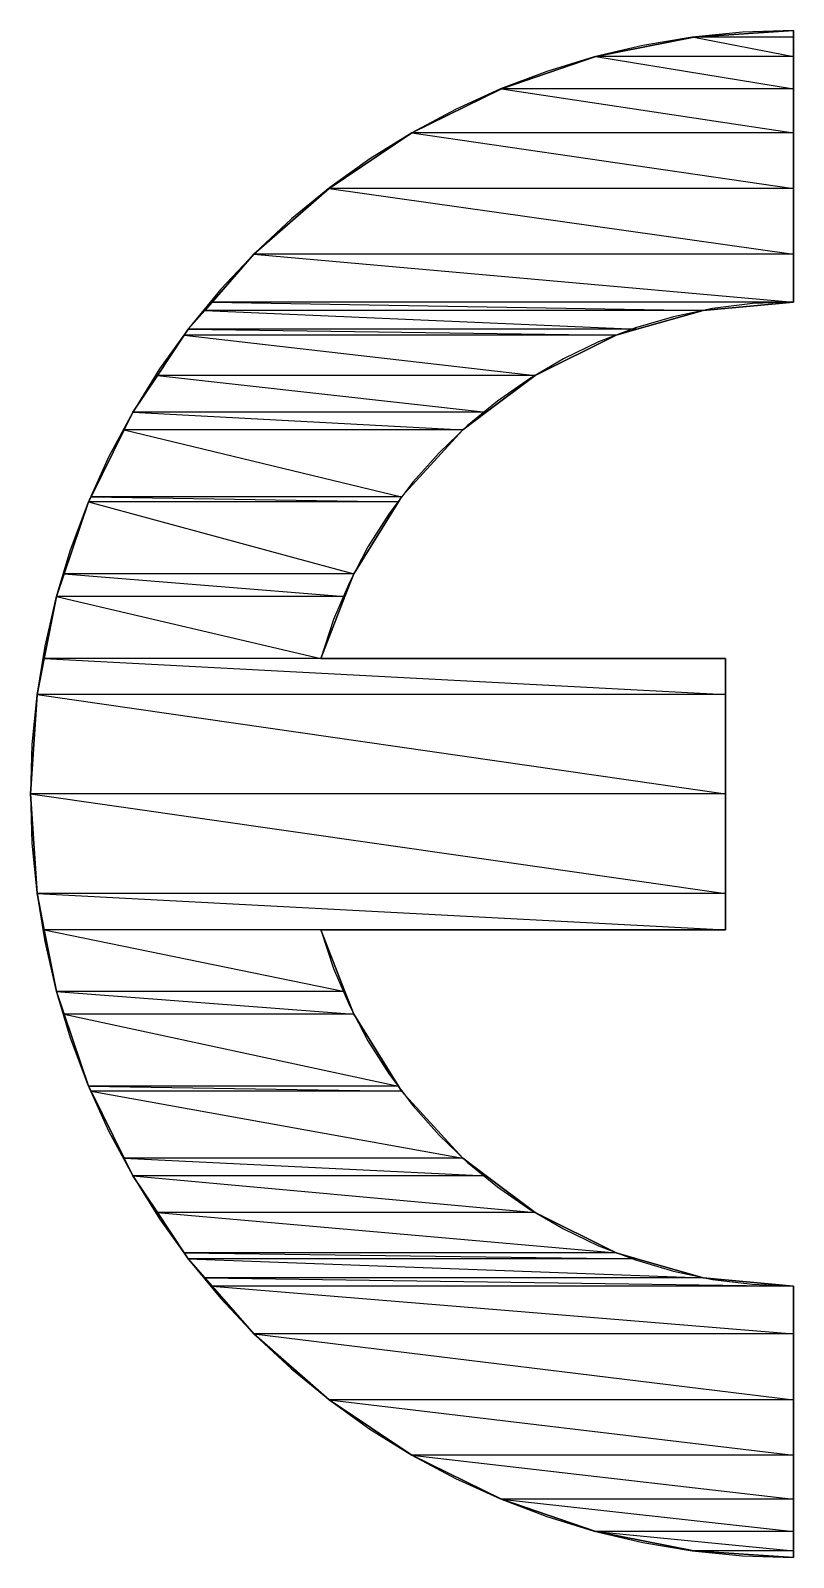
# Model space of a CAD drawing. Header units: millimetres. Extents: x -208796 to -83323, y 30910 to 103951.
# Drawn here: x -100247.192 to -100246.235, y 36521.367 to 36523.281 of the extents above; entities that cross this region are included whole.
import ezdxf

# ---------------------------------------------------------------- set-up
doc = ezdxf.new("R2010")
doc.units = ezdxf.units.MM
doc.header["$LTSCALE"] = 3

# ---------------------------------------------------------------- blocks, each defined once
blk = doc.blocks.new('*U99')
at = {"color": 251}
for p, q in [((4.6653, 25.1841), (4.7881, 25.2085)), ((4.7881, 25.2085), (4.6653, 25.1841)), ((4.7881, 25.2085), (4.913, 25.2167)), ((4.913, 25.2167), (4.7881, 25.2085)), ((4.913, 25.2085), (4.7881, 25.2085)), ((4.7881, 25.2085), (4.913, 25.1841)), ((4.7881, 25.2085), (4.913, 25.1841)), ((4.913, 25.2085), (4.7881, 25.2085)), ((4.913, 25.2167), (4.913, 25.2085)), ((4.913, 25.2085), (4.913, 25.2167)), ((4.913, 25.1841), (4.913, 25.2085)), ((4.913, 25.2085), (4.913, 25.1841)), ((22.6373, 25.1841), (22.7601, 25.2085)), ((22.7601, 25.2085), (22.6373, 25.1841)), ((22.7601, 25.2085), (22.885, 25.2167)), ((22.885, 25.2167), (22.7601, 25.2085)), ((22.885, 25.2085), (22.7601, 25.2085)), ((22.7601, 25.2085), (22.885, 25.1841)), ((22.7601, 25.2085), (22.885, 25.1841)), ((22.885, 25.2085), (22.7601, 25.2085)), ((22.885, 25.2167), (22.885, 25.2085)), ((22.885, 25.2085), (22.885, 25.2167)), ((22.885, 25.1841), (22.885, 25.2085)), ((22.885, 25.2085), (22.885, 25.1841)), ((4.5468, 25.1438), (4.6653, 25.1841)), ((4.6653, 25.1841), (4.5468, 25.1438)), ((4.913, 25.1841), (4.6653, 25.1841)), ((4.6653, 25.1841), (4.913, 25.1438)), ((4.6653, 25.1841), (4.913, 25.1438)), ((4.913, 25.1841), (4.6653, 25.1841)), ((4.913, 25.1438), (4.913, 25.1841)), ((4.913, 25.1841), (4.913, 25.1438)), ((22.5188, 25.1438), (22.6373, 25.1841)), ((22.6373, 25.1841), (22.5188, 25.1438)), ((22.885, 25.1841), (22.6373, 25.1841)), ((22.6373, 25.1841), (22.885, 25.1438)), ((22.6373, 25.1841), (22.885, 25.1438)), ((22.885, 25.1841), (22.6373, 25.1841)), ((22.885, 25.1438), (22.885, 25.1841)), ((22.885, 25.1841), (22.885, 25.1438)), ((4.4345, 25.0885), (4.5468, 25.1438)), ((4.5468, 25.1438), (4.4345, 25.0885)), ((4.913, 25.1438), (4.5468, 25.1438)), ((4.5468, 25.1438), (4.913, 25.0885)), ((4.5468, 25.1438), (4.913, 25.0885)), ((4.913, 25.1438), (4.5468, 25.1438)), ((4.913, 25.0885), (4.913, 25.1438)), ((4.913, 25.1438), (4.913, 25.0885)), ((22.4065, 25.0885), (22.5188, 25.1438)), ((22.5188, 25.1438), (22.4065, 25.0885)), ((22.885, 25.1438), (22.5188, 25.1438)), ((22.5188, 25.1438), (22.885, 25.0885)), ((22.5188, 25.1438), (22.885, 25.0885)), ((22.885, 25.1438), (22.5188, 25.1438)), ((22.885, 25.0885), (22.885, 25.1438)), ((22.885, 25.1438), (22.885, 25.0885)), ((4.3305, 25.0189), (4.4345, 25.0885)), ((4.4345, 25.0885), (4.3305, 25.0189)), ((4.913, 25.0885), (4.4345, 25.0885)), ((4.4345, 25.0885), (4.913, 25.0189)), ((4.4345, 25.0885), (4.913, 25.0189)), ((4.913, 25.0885), (4.4345, 25.0885)), ((4.913, 25.0189), (4.913, 25.0885)), ((4.913, 25.0885), (4.913, 25.0189)), ((22.3025, 25.0189), (22.4065, 25.0885)), ((22.4065, 25.0885), (22.3025, 25.0189)), ((22.885, 25.0885), (22.4065, 25.0885)), ((22.4065, 25.0885), (22.885, 25.0189)), ((22.4065, 25.0885), (22.885, 25.0189)), ((22.885, 25.0885), (22.4065, 25.0885)), ((22.885, 25.0189), (22.885, 25.0885)), ((22.885, 25.0885), (22.885, 25.0189)), ((4.2364, 24.9364), (4.3305, 25.0189)), ((4.3305, 25.0189), (4.2364, 24.9364)), ((4.913, 25.0189), (4.3305, 25.0189)), ((4.3305, 25.0189), (4.913, 24.9364)), ((4.3305, 25.0189), (4.913, 24.9364)), ((4.913, 25.0189), (4.3305, 25.0189)), ((4.913, 24.9364), (4.913, 25.0189)), ((4.913, 25.0189), (4.913, 24.9364)), ((22.2084, 24.9364), (22.3025, 25.0189)), ((22.3025, 25.0189), (22.2084, 24.9364)), ((22.885, 25.0189), (22.3025, 25.0189)), ((22.3025, 25.0189), (22.885, 24.9364)), ((22.3025, 25.0189), (22.885, 24.9364)), ((22.885, 25.0189), (22.3025, 25.0189)), ((22.885, 24.9364), (22.885, 25.0189)), ((22.885, 25.0189), (22.885, 24.9364)), ((4.1838, 24.8765), (4.2364, 24.9364)), ((4.2364, 24.9364), (4.1838, 24.8765)), ((4.913, 24.9364), (4.2364, 24.9364)), ((4.2364, 24.9364), (4.913, 24.8765)), ((4.2364, 24.9364), (4.913, 24.8765)), ((4.913, 24.9364), (4.2364, 24.9364)), ((4.913, 24.8765), (4.913, 24.9364)), ((4.913, 24.9364), (4.913, 24.8765)), ((22.1558, 24.8765), (22.2084, 24.9364)), ((22.2084, 24.9364), (22.1558, 24.8765)), ((22.885, 24.9364), (22.2084, 24.9364)), ((22.2084, 24.9364), (22.885, 24.8765)), ((22.2084, 24.9364), (22.885, 24.8765)), ((22.885, 24.9364), (22.2084, 24.9364)), ((22.885, 24.8765), (22.885, 24.9364)), ((22.885, 24.9364), (22.885, 24.8765)), ((4.1539, 24.8423), (4.1746, 24.866)), ((4.1746, 24.866), (4.1539, 24.8423)), ((4.1746, 24.866), (4.1838, 24.8765)), ((4.1838, 24.8765), (4.1746, 24.866)), ((4.7999, 24.866), (4.1746, 24.866)), ((4.1746, 24.866), (4.7165, 24.8423)), ((4.1746, 24.866), (4.7165, 24.8423)), ((4.7999, 24.866), (4.1746, 24.866)), ((4.913, 24.8765), (4.1838, 24.8765)), ((4.1838, 24.8765), (4.7999, 24.866)), ((4.1838, 24.8765), (4.7999, 24.866)), ((4.913, 24.8765), (4.1838, 24.8765)), ((4.7165, 24.8423), (4.7999, 24.866)), ((4.7999, 24.866), (4.7165, 24.8423)), ((4.7999, 24.866), (4.913, 24.8765)), ((4.913, 24.8765), (4.7999, 24.866)), ((22.1259, 24.8423), (22.1466, 24.866)), ((22.1466, 24.866), (22.1259, 24.8423)), ((22.1466, 24.866), (22.1558, 24.8765)), ((22.1558, 24.8765), (22.1466, 24.866)), ((22.7719, 24.866), (22.1466, 24.866)), ((22.1466, 24.866), (22.6885, 24.8423)), ((22.1466, 24.866), (22.6885, 24.8423)), ((22.7719, 24.866), (22.1466, 24.866)), ((22.885, 24.8765), (22.1558, 24.8765)), ((22.1558, 24.8765), (22.7719, 24.866)), ((22.1558, 24.8765), (22.7719, 24.866)), ((22.885, 24.8765), (22.1558, 24.8765)), ((22.6885, 24.8423), (22.7719, 24.866)), ((22.7719, 24.866), (22.6885, 24.8423)), ((22.7719, 24.866), (22.885, 24.8765)), ((22.885, 24.8765), (22.7719, 24.866)), ((4.149, 24.835), (4.1539, 24.8423)), ((4.1539, 24.8423), (4.149, 24.835)), ((4.7165, 24.8423), (4.1539, 24.8423)), ((4.1539, 24.8423), (4.6906, 24.835)), ((4.1539, 24.8423), (4.6906, 24.835)), ((4.7165, 24.8423), (4.1539, 24.8423)), ((4.6906, 24.835), (4.7165, 24.8423)), ((4.7165, 24.8423), (4.6906, 24.835)), ((22.121, 24.835), (22.1259, 24.8423)), ((22.1259, 24.8423), (22.121, 24.835)), ((22.6885, 24.8423), (22.1259, 24.8423)), ((22.1259, 24.8423), (22.6626, 24.835)), ((22.1259, 24.8423), (22.6626, 24.835)), ((22.6885, 24.8423), (22.1259, 24.8423)), ((22.6626, 24.835), (22.6885, 24.8423)), ((22.6885, 24.8423), (22.6626, 24.835)), ((4.1152, 24.7844), (4.149, 24.835)), ((4.149, 24.835), (4.1152, 24.7844)), ((4.6906, 24.835), (4.149, 24.835)), ((4.149, 24.835), (4.5889, 24.7844)), ((4.149, 24.835), (4.5889, 24.7844)), ((4.6906, 24.835), (4.149, 24.835)), ((4.5889, 24.7844), (4.6906, 24.835)), ((4.6906, 24.835), (4.5889, 24.7844)), ((22.0872, 24.7844), (22.121, 24.835)), ((22.121, 24.835), (22.0872, 24.7844)), ((22.6626, 24.835), (22.121, 24.835)), ((22.121, 24.835), (22.5609, 24.7844)), ((22.121, 24.835), (22.5609, 24.7844)), ((22.6626, 24.835), (22.121, 24.835)), ((22.5609, 24.7844), (22.6626, 24.835)), ((22.6626, 24.835), (22.5609, 24.7844)), ((4.0843, 24.7383), (4.1152, 24.7844)), ((4.1152, 24.7844), (4.0843, 24.7383)), ((4.5889, 24.7844), (4.1152, 24.7844)), ((4.1152, 24.7844), (4.5276, 24.7383)), ((4.1152, 24.7844), (4.5276, 24.7383)), ((4.5889, 24.7844), (4.1152, 24.7844)), ((4.5276, 24.7383), (4.5889, 24.7844)), ((4.5889, 24.7844), (4.5276, 24.7383)), ((22.0563, 24.7383), (22.0872, 24.7844)), ((22.0872, 24.7844), (22.0563, 24.7383)), ((22.5609, 24.7844), (22.0872, 24.7844)), ((22.0872, 24.7844), (22.4996, 24.7383)), ((22.0872, 24.7844), (22.4996, 24.7383)), ((22.5609, 24.7844), (22.0872, 24.7844)), ((22.4996, 24.7383), (22.5609, 24.7844)), ((22.5609, 24.7844), (22.4996, 24.7383)), ((4.0734, 24.7161), (4.0843, 24.7383)), ((4.0843, 24.7383), (4.0734, 24.7161)), ((4.5276, 24.7383), (4.0843, 24.7383)), ((4.0843, 24.7383), (4.4982, 24.7161)), ((4.0843, 24.7383), (4.4982, 24.7161)), ((4.5276, 24.7383), (4.0843, 24.7383)), ((4.4982, 24.7161), (4.5276, 24.7383)), ((4.5276, 24.7383), (4.4982, 24.7161)), ((22.0454, 24.7161), (22.0563, 24.7383)), ((22.0563, 24.7383), (22.0454, 24.7161)), ((22.4996, 24.7383), (22.0563, 24.7383)), ((22.0563, 24.7383), (22.4702, 24.7161)), ((22.0563, 24.7383), (22.4702, 24.7161)), ((22.4996, 24.7383), (22.0563, 24.7383)), ((22.4702, 24.7161), (22.4996, 24.7383)), ((22.4996, 24.7383), (22.4702, 24.7161)), ((4.0321, 24.6323), (4.0734, 24.7161)), ((4.0734, 24.7161), (4.0321, 24.6323)), ((4.4982, 24.7161), (4.0734, 24.7161)), ((4.0734, 24.7161), (4.4215, 24.6323)), ((4.0734, 24.7161), (4.4215, 24.6323)), ((4.4982, 24.7161), (4.0734, 24.7161)), ((4.4215, 24.6323), (4.4982, 24.7161)), ((4.4982, 24.7161), (4.4215, 24.6323)), ((22.0041, 24.6323), (22.0454, 24.7161)), ((22.0454, 24.7161), (22.0041, 24.6323)), ((22.4702, 24.7161), (22.0454, 24.7161)), ((22.0454, 24.7161), (22.3935, 24.6323)), ((22.0454, 24.7161), (22.3935, 24.6323)), ((22.4702, 24.7161), (22.0454, 24.7161)), ((22.3935, 24.6323), (22.4702, 24.7161)), ((22.4702, 24.7161), (22.3935, 24.6323)), ((4.029, 24.626), (4.0321, 24.6323)), ((4.0321, 24.6323), (4.029, 24.626)), ((4.4215, 24.6323), (4.0321, 24.6323)), ((4.0321, 24.6323), (4.4176, 24.626)), ((4.0321, 24.6323), (4.4176, 24.626)), ((4.4215, 24.6323), (4.0321, 24.6323)), ((4.4176, 24.626), (4.4215, 24.6323)), ((4.4215, 24.6323), (4.4176, 24.626)), ((22.001, 24.626), (22.0041, 24.6323)), ((22.0041, 24.6323), (22.001, 24.626)), ((22.3935, 24.6323), (22.0041, 24.6323)), ((22.0041, 24.6323), (22.3896, 24.626)), ((22.0041, 24.6323), (22.3896, 24.626)), ((22.3935, 24.6323), (22.0041, 24.6323)), ((22.3896, 24.626), (22.3935, 24.6323)), ((22.3935, 24.6323), (22.3896, 24.626)), ((3.9984, 24.5358), (4.029, 24.626)), ((4.029, 24.626), (3.9984, 24.5358)), ((4.4176, 24.626), (4.029, 24.626)), ((4.029, 24.626), (4.3615, 24.5358)), ((4.029, 24.626), (4.3615, 24.5358)), ((4.4176, 24.626), (4.029, 24.626)), ((4.3615, 24.5358), (4.4176, 24.626)), ((4.4176, 24.626), (4.3615, 24.5358)), ((21.9704, 24.5358), (22.001, 24.626)), ((22.001, 24.626), (21.9704, 24.5358)), ((22.3896, 24.626), (22.001, 24.626)), ((22.001, 24.626), (22.3335, 24.5358)), ((22.001, 24.626), (22.3335, 24.5358)), ((22.3896, 24.626), (22.001, 24.626)), ((22.3335, 24.5358), (22.3896, 24.626)), ((22.3896, 24.626), (22.3335, 24.5358)), ((3.9888, 24.5075), (3.9984, 24.5358)), ((3.9984, 24.5358), (3.9888, 24.5075)), ((4.3615, 24.5358), (3.9984, 24.5358)), ((3.9984, 24.5358), (4.3505, 24.5075)), ((3.9984, 24.5358), (4.3505, 24.5075)), ((4.3615, 24.5358), (3.9984, 24.5358)), ((4.3505, 24.5075), (4.3615, 24.5358)), ((4.3615, 24.5358), (4.3505, 24.5075)), ((21.9608, 24.5075), (21.9704, 24.5358)), ((21.9704, 24.5358), (21.9608, 24.5075)), ((22.3335, 24.5358), (21.9704, 24.5358)), ((21.9704, 24.5358), (22.3225, 24.5075)), ((21.9704, 24.5358), (22.3225, 24.5075)), ((22.3335, 24.5358), (21.9704, 24.5358)), ((22.3225, 24.5075), (22.3335, 24.5358)), ((22.3335, 24.5358), (22.3225, 24.5075)), ((3.9733, 24.4299), (3.9888, 24.5075)), ((3.9888, 24.5075), (3.9733, 24.4299)), ((4.3505, 24.5075), (3.9888, 24.5075)), ((3.9888, 24.5075), (4.3203, 24.4299)), ((3.9888, 24.5075), (4.3203, 24.4299)), ((4.3505, 24.5075), (3.9888, 24.5075)), ((4.3203, 24.4299), (4.3505, 24.5075)), ((4.3505, 24.5075), (4.3203, 24.4299)), ((21.9453, 24.4299), (21.9608, 24.5075)), ((21.9608, 24.5075), (21.9453, 24.4299)), ((22.3225, 24.5075), (21.9608, 24.5075)), ((21.9608, 24.5075), (22.2923, 24.4299)), ((21.9608, 24.5075), (22.2923, 24.4299)), ((22.3225, 24.5075), (21.9608, 24.5075)), ((22.2923, 24.4299), (22.3225, 24.5075)), ((22.3225, 24.5075), (22.2923, 24.4299)), ((3.9643, 24.3847), (3.9733, 24.4299)), ((3.9733, 24.4299), (3.9643, 24.3847)), ((4.3203, 24.4299), (3.9733, 24.4299)), ((3.9733, 24.4299), (4.8279, 24.3847)), ((3.9733, 24.4299), (4.8279, 24.3847)), ((4.8279, 24.4299), (3.9733, 24.4299)), ((4.3203, 24.4299), (4.8279, 24.4299)), ((4.3203, 24.4299), (4.3203, 24.4299)), ((4.3203, 24.4299), (4.8279, 24.4299)), ((4.8279, 24.3847), (4.8279, 24.4299)), ((4.8279, 24.4299), (4.8279, 24.3847)), ((21.9363, 24.3847), (21.9453, 24.4299)), ((21.9453, 24.4299), (21.9363, 24.3847)), ((22.2923, 24.4299), (21.9453, 24.4299)), ((21.9453, 24.4299), (22.7999, 24.3847)), ((21.9453, 24.4299), (22.7999, 24.3847)), ((22.7999, 24.4299), (21.9453, 24.4299)), ((22.2923, 24.4299), (22.7999, 24.4299)), ((22.2923, 24.4299), (22.2923, 24.4299)), ((22.2923, 24.4299), (22.7999, 24.4299)), ((22.7999, 24.3847), (22.7999, 24.4299)), ((22.7999, 24.4299), (22.7999, 24.3847)), ((3.9562, 24.2599), (3.9643, 24.3847)), ((3.9643, 24.3847), (3.9562, 24.2599)), ((4.8279, 24.3847), (3.9643, 24.3847)), ((3.9643, 24.3847), (4.8279, 24.2599)), ((3.9643, 24.3847), (4.8279, 24.2599)), ((4.8279, 24.3847), (3.9643, 24.3847)), ((4.8279, 24.2599), (4.8279, 24.3847)), ((4.8279, 24.3847), (4.8279, 24.2599)), ((21.9282, 24.2599), (21.9363, 24.3847)), ((21.9363, 24.3847), (21.9282, 24.2599)), ((22.7999, 24.3847), (21.9363, 24.3847)), ((21.9363, 24.3847), (22.7999, 24.2599)), ((21.9363, 24.3847), (22.7999, 24.2599)), ((22.7999, 24.3847), (21.9363, 24.3847)), ((22.7999, 24.2599), (22.7999, 24.3847)), ((22.7999, 24.3847), (22.7999, 24.2599)), ((4.8279, 24.2599), (3.9562, 24.2599)), ((3.9562, 24.2599), (4.8279, 24.135)), ((3.9643, 24.135), (3.9562, 24.2599)), ((3.9562, 24.2599), (4.8279, 24.135)), ((4.8279, 24.2599), (3.9562, 24.2599)), ((3.9562, 24.2599), (3.9643, 24.135)), ((4.8279, 24.135), (4.8279, 24.2599)), ((4.8279, 24.2599), (4.8279, 24.135)), ((22.7999, 24.2599), (21.9282, 24.2599)), ((21.9282, 24.2599), (22.7999, 24.135)), ((21.9363, 24.135), (21.9282, 24.2599)), ((21.9282, 24.2599), (22.7999, 24.135)), ((22.7999, 24.2599), (21.9282, 24.2599)), ((21.9282, 24.2599), (21.9363, 24.135)), ((22.7999, 24.135), (22.7999, 24.2599)), ((22.7999, 24.2599), (22.7999, 24.135)), ((4.8279, 24.135), (3.9643, 24.135)), ((3.9643, 24.135), (4.8279, 24.0897)), ((3.9733, 24.0897), (3.9643, 24.135)), ((3.9643, 24.135), (4.8279, 24.0897)), ((4.8279, 24.135), (3.9643, 24.135)), ((3.9643, 24.135), (3.9733, 24.0897)), ((4.8279, 24.0897), (4.8279, 24.135)), ((4.8279, 24.135), (4.8279, 24.0897)), ((22.7999, 24.135), (21.9363, 24.135)), ((21.9363, 24.135), (22.7999, 24.0897)), ((21.9453, 24.0897), (21.9363, 24.135)), ((21.9363, 24.135), (22.7999, 24.0897)), ((22.7999, 24.135), (21.9363, 24.135)), ((21.9363, 24.135), (21.9453, 24.0897)), ((22.7999, 24.0897), (22.7999, 24.135)), ((22.7999, 24.135), (22.7999, 24.0897)), ((4.8279, 24.0897), (3.9733, 24.0897)), ((3.9733, 24.0897), (4.3505, 24.0122)), ((3.9888, 24.0122), (3.9733, 24.0897)), ((3.9733, 24.0897), (4.3505, 24.0122)), ((4.3203, 24.0897), (3.9733, 24.0897)), ((3.9733, 24.0897), (3.9888, 24.0122)), ((4.3203, 24.0897), (4.8279, 24.0897)), ((4.3203, 24.0897), (4.3203, 24.0897)), ((4.3505, 24.0122), (4.3203, 24.0897)), ((4.3203, 24.0897), (4.8279, 24.0897)), ((4.3203, 24.0897), (4.3505, 24.0122)), ((22.7999, 24.0897), (21.9453, 24.0897)), ((21.9453, 24.0897), (22.3225, 24.0122)), ((21.9608, 24.0122), (21.9453, 24.0897)), ((21.9453, 24.0897), (22.3225, 24.0122)), ((22.2923, 24.0897), (21.9453, 24.0897)), ((21.9453, 24.0897), (21.9608, 24.0122)), ((22.2923, 24.0897), (22.7999, 24.0897)), ((22.2923, 24.0897), (22.2923, 24.0897)), ((22.3225, 24.0122), (22.2923, 24.0897)), ((22.2923, 24.0897), (22.7999, 24.0897)), ((22.2923, 24.0897), (22.3225, 24.0122)), ((4.3505, 24.0122), (3.9888, 24.0122)), ((3.9888, 24.0122), (4.3615, 23.9839)), ((3.9984, 23.9839), (3.9888, 24.0122)), ((3.9888, 24.0122), (4.3615, 23.9839)), ((4.3505, 24.0122), (3.9888, 24.0122)), ((3.9888, 24.0122), (3.9984, 23.9839)), ((4.3615, 23.9839), (4.3505, 24.0122)), ((4.3505, 24.0122), (4.3615, 23.9839)), ((22.3225, 24.0122), (21.9608, 24.0122)), ((21.9608, 24.0122), (22.3335, 23.9839)), ((21.9704, 23.9839), (21.9608, 24.0122)), ((21.9608, 24.0122), (22.3335, 23.9839)), ((22.3225, 24.0122), (21.9608, 24.0122)), ((21.9608, 24.0122), (21.9704, 23.9839)), ((22.3335, 23.9839), (22.3225, 24.0122)), ((22.3225, 24.0122), (22.3335, 23.9839)), ((4.3615, 23.9839), (3.9984, 23.9839)), ((3.9984, 23.9839), (4.4176, 23.8937)), ((4.029, 23.8937), (3.9984, 23.9839)), ((3.9984, 23.9839), (4.4176, 23.8937)), ((4.3615, 23.9839), (3.9984, 23.9839)), ((3.9984, 23.9839), (4.029, 23.8937)), ((4.4176, 23.8937), (4.3615, 23.9839)), ((4.3615, 23.9839), (4.4176, 23.8937)), ((22.3335, 23.9839), (21.9704, 23.9839)), ((21.9704, 23.9839), (22.3896, 23.8937)), ((22.001, 23.8937), (21.9704, 23.9839)), ((21.9704, 23.9839), (22.3896, 23.8937)), ((22.3335, 23.9839), (21.9704, 23.9839)), ((21.9704, 23.9839), (22.001, 23.8937)), ((22.3896, 23.8937), (22.3335, 23.9839)), ((22.3335, 23.9839), (22.3896, 23.8937)), ((4.4176, 23.8937), (4.029, 23.8937)), ((4.029, 23.8937), (4.4215, 23.8875)), ((4.0321, 23.8875), (4.029, 23.8937)), ((4.029, 23.8937), (4.4215, 23.8875)), ((4.4176, 23.8937), (4.029, 23.8937)), ((4.029, 23.8937), (4.0321, 23.8875)), ((4.4215, 23.8875), (4.0321, 23.8875)), ((4.0321, 23.8875), (4.4982, 23.8036)), ((4.0734, 23.8036), (4.0321, 23.8875)), ((4.0321, 23.8875), (4.4982, 23.8036)), ((4.4215, 23.8875), (4.0321, 23.8875)), ((4.0321, 23.8875), (4.0734, 23.8036)), ((4.4215, 23.8875), (4.4176, 23.8937)), ((4.4176, 23.8937), (4.4215, 23.8875)), ((4.4982, 23.8036), (4.4215, 23.8875)), ((4.4215, 23.8875), (4.4982, 23.8036)), ((22.3896, 23.8937), (22.001, 23.8937)), ((22.001, 23.8937), (22.3935, 23.8875)), ((22.0041, 23.8875), (22.001, 23.8937)), ((22.001, 23.8937), (22.3935, 23.8875)), ((22.3896, 23.8937), (22.001, 23.8937)), ((22.001, 23.8937), (22.0041, 23.8875)), ((22.3935, 23.8875), (22.0041, 23.8875)), ((22.0041, 23.8875), (22.4702, 23.8036)), ((22.0454, 23.8036), (22.0041, 23.8875)), ((22.0041, 23.8875), (22.4702, 23.8036)), ((22.3935, 23.8875), (22.0041, 23.8875)), ((22.0041, 23.8875), (22.0454, 23.8036)), ((22.3935, 23.8875), (22.3896, 23.8937)), ((22.3896, 23.8937), (22.3935, 23.8875)), ((22.4702, 23.8036), (22.3935, 23.8875)), ((22.3935, 23.8875), (22.4702, 23.8036)), ((4.4982, 23.8036), (4.0734, 23.8036)), ((4.0734, 23.8036), (4.5276, 23.7814)), ((4.0843, 23.7814), (4.0734, 23.8036)), ((4.0734, 23.8036), (4.5276, 23.7814)), ((4.4982, 23.8036), (4.0734, 23.8036)), ((4.0734, 23.8036), (4.0843, 23.7814)), ((4.5276, 23.7814), (4.4982, 23.8036)), ((4.4982, 23.8036), (4.5276, 23.7814)), ((22.4702, 23.8036), (22.0454, 23.8036)), ((22.0454, 23.8036), (22.4996, 23.7814)), ((22.0563, 23.7814), (22.0454, 23.8036)), ((22.0454, 23.8036), (22.4996, 23.7814)), ((22.4702, 23.8036), (22.0454, 23.8036)), ((22.0454, 23.8036), (22.0563, 23.7814)), ((22.4996, 23.7814), (22.4702, 23.8036)), ((22.4702, 23.8036), (22.4996, 23.7814)), ((4.5276, 23.7814), (4.0843, 23.7814)), ((4.0843, 23.7814), (4.5889, 23.7353)), ((4.1152, 23.7353), (4.0843, 23.7814)), ((4.0843, 23.7814), (4.5889, 23.7353)), ((4.5276, 23.7814), (4.0843, 23.7814)), ((4.0843, 23.7814), (4.1152, 23.7353)), ((4.5889, 23.7353), (4.5276, 23.7814)), ((4.5276, 23.7814), (4.5889, 23.7353)), ((22.4996, 23.7814), (22.0563, 23.7814)), ((22.0563, 23.7814), (22.5609, 23.7353)), ((22.0872, 23.7353), (22.0563, 23.7814)), ((22.0563, 23.7814), (22.5609, 23.7353)), ((22.4996, 23.7814), (22.0563, 23.7814)), ((22.0563, 23.7814), (22.0872, 23.7353)), ((22.5609, 23.7353), (22.4996, 23.7814)), ((22.4996, 23.7814), (22.5609, 23.7353)), ((4.5889, 23.7353), (4.1152, 23.7353)), ((4.1152, 23.7353), (4.6906, 23.6847)), ((4.149, 23.6847), (4.1152, 23.7353)), ((4.1152, 23.7353), (4.6906, 23.6847)), ((4.5889, 23.7353), (4.1152, 23.7353)), ((4.1152, 23.7353), (4.149, 23.6847)), ((4.6906, 23.6847), (4.5889, 23.7353)), ((4.5889, 23.7353), (4.6906, 23.6847)), ((22.5609, 23.7353), (22.0872, 23.7353)), ((22.0872, 23.7353), (22.6626, 23.6847)), ((22.121, 23.6847), (22.0872, 23.7353)), ((22.0872, 23.7353), (22.6626, 23.6847)), ((22.5609, 23.7353), (22.0872, 23.7353)), ((22.0872, 23.7353), (22.121, 23.6847)), ((22.6626, 23.6847), (22.5609, 23.7353)), ((22.5609, 23.7353), (22.6626, 23.6847)), ((4.6906, 23.6847), (4.149, 23.6847)), ((4.149, 23.6847), (4.7165, 23.6774)), ((4.1539, 23.6774), (4.149, 23.6847)), ((4.149, 23.6847), (4.7165, 23.6774)), ((4.6906, 23.6847), (4.149, 23.6847)), ((4.149, 23.6847), (4.1539, 23.6774)), ((4.7165, 23.6774), (4.1539, 23.6774)), ((4.1539, 23.6774), (4.7999, 23.6537)), ((4.1746, 23.6537), (4.1539, 23.6774)), ((4.1539, 23.6774), (4.7999, 23.6537)), ((4.7165, 23.6774), (4.1539, 23.6774)), ((4.1539, 23.6774), (4.1746, 23.6537)), ((4.7165, 23.6774), (4.6906, 23.6847)), ((4.6906, 23.6847), (4.7165, 23.6774)), ((4.7999, 23.6537), (4.7165, 23.6774)), ((4.7165, 23.6774), (4.7999, 23.6537)), ((22.6626, 23.6847), (22.121, 23.6847)), ((22.121, 23.6847), (22.6885, 23.6774)), ((22.1259, 23.6774), (22.121, 23.6847)), ((22.121, 23.6847), (22.6885, 23.6774)), ((22.6626, 23.6847), (22.121, 23.6847)), ((22.121, 23.6847), (22.1259, 23.6774)), ((22.6885, 23.6774), (22.1259, 23.6774)), ((22.1259, 23.6774), (22.7719, 23.6537)), ((22.1466, 23.6537), (22.1259, 23.6774)), ((22.1259, 23.6774), (22.7719, 23.6537)), ((22.6885, 23.6774), (22.1259, 23.6774)), ((22.1259, 23.6774), (22.1466, 23.6537)), ((22.6885, 23.6774), (22.6626, 23.6847)), ((22.6626, 23.6847), (22.6885, 23.6774)), ((22.7719, 23.6537), (22.6885, 23.6774)), ((22.6885, 23.6774), (22.7719, 23.6537)), ((4.7999, 23.6537), (4.1746, 23.6537)), ((4.1746, 23.6537), (4.913, 23.6432)), ((4.1838, 23.6432), (4.1746, 23.6537)), ((4.1746, 23.6537), (4.913, 23.6432)), ((4.7999, 23.6537), (4.1746, 23.6537)), ((4.1746, 23.6537), (4.1838, 23.6432)), ((4.913, 23.6432), (4.7999, 23.6537)), ((4.7999, 23.6537), (4.913, 23.6432)), ((22.7719, 23.6537), (22.1466, 23.6537)), ((22.1466, 23.6537), (22.885, 23.6432)), ((22.1558, 23.6432), (22.1466, 23.6537)), ((22.1466, 23.6537), (22.885, 23.6432)), ((22.7719, 23.6537), (22.1466, 23.6537)), ((22.1466, 23.6537), (22.1558, 23.6432)), ((22.885, 23.6432), (22.7719, 23.6537)), ((22.7719, 23.6537), (22.885, 23.6432)), ((4.913, 23.6432), (4.1838, 23.6432)), ((4.1838, 23.6432), (4.913, 23.5833)), ((4.2364, 23.5833), (4.1838, 23.6432)), ((4.1838, 23.6432), (4.913, 23.5833)), ((4.913, 23.6432), (4.1838, 23.6432)), ((4.1838, 23.6432), (4.2364, 23.5833)), ((4.913, 23.5833), (4.913, 23.6432)), ((4.913, 23.6432), (4.913, 23.5833)), ((22.885, 23.6432), (22.1558, 23.6432)), ((22.1558, 23.6432), (22.885, 23.5833)), ((22.2084, 23.5833), (22.1558, 23.6432)), ((22.1558, 23.6432), (22.885, 23.5833)), ((22.885, 23.6432), (22.1558, 23.6432)), ((22.1558, 23.6432), (22.2084, 23.5833)), ((22.885, 23.5833), (22.885, 23.6432)), ((22.885, 23.6432), (22.885, 23.5833)), ((4.913, 23.5833), (4.2364, 23.5833)), ((4.2364, 23.5833), (4.913, 23.5008)), ((4.3305, 23.5008), (4.2364, 23.5833)), ((4.2364, 23.5833), (4.913, 23.5008)), ((4.913, 23.5833), (4.2364, 23.5833)), ((4.2364, 23.5833), (4.3305, 23.5008)), ((4.913, 23.5008), (4.913, 23.5833)), ((4.913, 23.5833), (4.913, 23.5008)), ((22.885, 23.5833), (22.2084, 23.5833)), ((22.2084, 23.5833), (22.885, 23.5008)), ((22.3025, 23.5008), (22.2084, 23.5833)), ((22.2084, 23.5833), (22.885, 23.5008)), ((22.885, 23.5833), (22.2084, 23.5833)), ((22.2084, 23.5833), (22.3025, 23.5008)), ((22.885, 23.5008), (22.885, 23.5833)), ((22.885, 23.5833), (22.885, 23.5008)), ((4.913, 23.5008), (4.3305, 23.5008)), ((4.3305, 23.5008), (4.913, 23.4312)), ((4.4345, 23.4312), (4.3305, 23.5008)), ((4.3305, 23.5008), (4.913, 23.4312)), ((4.913, 23.5008), (4.3305, 23.5008)), ((4.3305, 23.5008), (4.4345, 23.4312)), ((4.913, 23.4312), (4.913, 23.5008)), ((4.913, 23.5008), (4.913, 23.4312)), ((22.885, 23.5008), (22.3025, 23.5008)), ((22.3025, 23.5008), (22.885, 23.4312)), ((22.4065, 23.4312), (22.3025, 23.5008)), ((22.3025, 23.5008), (22.885, 23.4312)), ((22.885, 23.5008), (22.3025, 23.5008)), ((22.3025, 23.5008), (22.4065, 23.4312)), ((22.885, 23.4312), (22.885, 23.5008)), ((22.885, 23.5008), (22.885, 23.4312)), ((4.913, 23.4312), (4.4345, 23.4312)), ((4.4345, 23.4312), (4.913, 23.3759)), ((4.5468, 23.3759), (4.4345, 23.4312)), ((4.4345, 23.4312), (4.913, 23.3759)), ((4.913, 23.4312), (4.4345, 23.4312)), ((4.4345, 23.4312), (4.5468, 23.3759)), ((4.913, 23.3759), (4.913, 23.4312)), ((4.913, 23.4312), (4.913, 23.3759)), ((22.885, 23.4312), (22.4065, 23.4312)), ((22.4065, 23.4312), (22.885, 23.3759)), ((22.5188, 23.3759), (22.4065, 23.4312)), ((22.4065, 23.4312), (22.885, 23.3759)), ((22.885, 23.4312), (22.4065, 23.4312)), ((22.4065, 23.4312), (22.5188, 23.3759)), ((22.885, 23.3759), (22.885, 23.4312)), ((22.885, 23.4312), (22.885, 23.3759)), ((4.913, 23.3759), (4.5468, 23.3759)), ((4.5468, 23.3759), (4.913, 23.3356)), ((4.6653, 23.3356), (4.5468, 23.3759)), ((4.5468, 23.3759), (4.913, 23.3356)), ((4.913, 23.3759), (4.5468, 23.3759)), ((4.5468, 23.3759), (4.6653, 23.3356)), ((4.913, 23.3356), (4.913, 23.3759)), ((4.913, 23.3759), (4.913, 23.3356)), ((22.885, 23.3759), (22.5188, 23.3759)), ((22.5188, 23.3759), (22.885, 23.3356)), ((22.6373, 23.3356), (22.5188, 23.3759)), ((22.5188, 23.3759), (22.885, 23.3356)), ((22.885, 23.3759), (22.5188, 23.3759)), ((22.5188, 23.3759), (22.6373, 23.3356)), ((22.885, 23.3356), (22.885, 23.3759)), ((22.885, 23.3759), (22.885, 23.3356)), ((4.913, 23.3356), (4.6653, 23.3356)), ((4.6653, 23.3356), (4.913, 23.3112)), ((4.7881, 23.3112), (4.6653, 23.3356)), ((4.6653, 23.3356), (4.913, 23.3112)), ((4.913, 23.3356), (4.6653, 23.3356)), ((4.6653, 23.3356), (4.7881, 23.3112)), ((4.913, 23.3112), (4.913, 23.3356)), ((4.913, 23.3356), (4.913, 23.3112)), ((22.885, 23.3356), (22.6373, 23.3356)), ((22.6373, 23.3356), (22.885, 23.3112)), ((22.7601, 23.3112), (22.6373, 23.3356)), ((22.6373, 23.3356), (22.885, 23.3112)), ((22.885, 23.3356), (22.6373, 23.3356)), ((22.6373, 23.3356), (22.7601, 23.3112)), ((22.885, 23.3112), (22.885, 23.3356)), ((22.885, 23.3356), (22.885, 23.3112)), ((4.913, 23.3112), (4.7881, 23.3112)), ((4.7881, 23.3112), (4.913, 23.303)), ((4.913, 23.3112), (4.7881, 23.3112)), ((4.913, 23.303), (4.7881, 23.3112)), ((4.913, 23.303), (4.913, 23.3112)), ((4.913, 23.3112), (4.913, 23.303)), ((22.885, 23.3112), (22.7601, 23.3112)), ((22.7601, 23.3112), (22.885, 23.303)), ((22.885, 23.3112), (22.7601, 23.3112)), ((22.885, 23.303), (22.7601, 23.3112)), ((22.885, 23.303), (22.885, 23.3112)), ((22.885, 23.3112), (22.885, 23.303))]:
    blk.add_line(p, q, dxfattribs=at)
for p, q in [((4.7861, 25.2084), (4.724, 25.1981)), ((4.8491, 25.2147), (4.7861, 25.2084)), ((4.913, 25.2167), (4.8491, 25.2147)), ((4.913, 25.2167), (4.913, 25.2167)), ((22.7581, 25.2084), (22.696, 25.1981)), ((22.8211, 25.2147), (22.7581, 25.2084)), ((22.885, 25.2167), (22.8211, 25.2147)), ((22.885, 25.2167), (22.885, 25.2167)), ((4.724, 25.1981), (4.6632, 25.1836)), ((22.696, 25.1981), (22.6352, 25.1836)), ((4.6035, 25.1655), (4.5455, 25.1435)), ((4.6632, 25.1836), (4.6035, 25.1655)), ((22.5755, 25.1655), (22.5175, 25.1435)), ((22.6352, 25.1836), (22.5755, 25.1655)), ((4.5455, 25.1435), (4.489, 25.1179)), ((22.5175, 25.1435), (22.461, 25.1179)), ((4.489, 25.1179), (4.4345, 25.0885)), ((22.461, 25.1179), (22.4065, 25.0885)), ((4.4345, 25.0885), (4.3818, 25.056)), ((22.4065, 25.0885), (22.3538, 25.056)), ((4.3818, 25.056), (4.3314, 25.0199)), ((22.3538, 25.056), (22.3034, 25.0199)), ((4.3314, 25.0199), (4.2833, 24.9806)), ((22.3034, 25.0199), (22.2553, 24.9806)), ((4.2833, 24.9806), (4.2378, 24.938)), ((22.2553, 24.9806), (22.2098, 24.938)), ((4.2378, 24.938), (4.1948, 24.8925)), ((22.2098, 24.938), (22.1668, 24.8925)), ((4.1948, 24.8925), (4.1549, 24.8439)), ((22.1668, 24.8925), (22.1269, 24.8439)), ((4.8116, 24.8683), (4.7625, 24.8581)), ((4.8617, 24.8745), (4.8116, 24.8683)), ((4.913, 24.8765), (4.8617, 24.8745)), ((4.913, 24.8765), (4.913, 24.8765)), ((22.7836, 24.8683), (22.7345, 24.8581)), ((22.8337, 24.8745), (22.7836, 24.8683)), ((22.885, 24.8765), (22.8337, 24.8745)), ((22.885, 24.8765), (22.885, 24.8765)), ((4.1549, 24.8439), (4.1179, 24.7926)), ((4.7149, 24.844), (4.6687, 24.8264)), ((4.7625, 24.8581), (4.7149, 24.844)), ((22.1269, 24.8439), (22.0899, 24.7926)), ((22.6869, 24.844), (22.6407, 24.8264)), ((22.7345, 24.8581), (22.6869, 24.844)), ((4.6687, 24.8264), (4.6244, 24.8051)), ((22.6407, 24.8264), (22.5964, 24.8051)), ((4.6244, 24.8051), (4.582, 24.7804)), ((22.5964, 24.8051), (22.554, 24.7804)), ((4.1179, 24.7926), (4.0843, 24.7383)), ((22.0899, 24.7926), (22.0563, 24.7383)), ((4.582, 24.7804), (4.5419, 24.7524)), ((22.554, 24.7804), (22.5139, 24.7524)), ((4.5419, 24.7524), (4.5038, 24.7215)), ((22.5139, 24.7524), (22.4758, 24.7215)), ((4.0843, 24.7383), (4.0541, 24.6821)), ((4.0843, 24.7383), (4.0843, 24.7383)), ((22.0563, 24.7383), (22.0261, 24.6821)), ((22.0563, 24.7383), (22.0563, 24.7383)), ((4.5038, 24.7215), (4.4685, 24.6876)), ((22.4758, 24.7215), (22.4405, 24.6876)), ((4.4685, 24.6876), (4.4358, 24.6509)), ((22.4405, 24.6876), (22.4078, 24.6509)), ((4.0541, 24.6821), (4.028, 24.6244)), ((22.0261, 24.6821), (22, 24.6244)), ((4.4358, 24.6509), (4.4061, 24.6113)), ((22.4078, 24.6509), (22.3781, 24.6113)), ((4.028, 24.6244), (4.0059, 24.5656)), ((4.4061, 24.6113), (4.3794, 24.5695)), ((22, 24.6244), (21.9779, 24.5656)), ((22.3781, 24.6113), (22.3514, 24.5695)), ((4.0059, 24.5656), (3.988, 24.5056)), ((4.3794, 24.5695), (4.3561, 24.5251)), ((21.9779, 24.5656), (21.96, 24.5056)), ((22.3514, 24.5695), (22.3281, 24.5251)), ((4.3561, 24.5251), (4.3363, 24.4786)), ((22.3281, 24.5251), (22.3083, 24.4786)), ((3.988, 24.5056), (3.9739, 24.445)), ((21.96, 24.5056), (21.9459, 24.445)), ((4.3363, 24.4786), (4.3203, 24.4299)), ((22.3083, 24.4786), (22.2923, 24.4299)), ((3.9739, 24.445), (3.964, 24.3836)), ((21.9459, 24.445), (21.936, 24.3836)), ((4.3203, 24.4299), (4.8279, 24.4299)), ((4.8279, 24.4299), (4.8279, 24.0897)), ((22.2923, 24.4299), (22.7999, 24.4299)), ((22.7999, 24.4299), (22.7999, 24.0897)), ((3.964, 24.3836), (3.958, 24.3219)), ((21.936, 24.3836), (21.93, 24.3219)), ((3.958, 24.3219), (3.9561, 24.2599)), ((21.93, 24.3219), (21.9281, 24.2599)), ((3.9561, 24.2599), (3.958, 24.1981)), ((21.9281, 24.2599), (21.93, 24.1981)), ((3.958, 24.1981), (3.964, 24.1363)), ((21.93, 24.1981), (21.936, 24.1363)), ((3.964, 24.1363), (3.9739, 24.0751)), ((21.936, 24.1363), (21.9459, 24.0751)), ((3.9739, 24.0751), (3.988, 24.0143)), ((4.3203, 24.0897), (4.8279, 24.0897)), ((4.3203, 24.0897), (4.3203, 24.0897)), ((4.3203, 24.0897), (4.3363, 24.0413)), ((21.9459, 24.0751), (21.96, 24.0143)), ((22.2923, 24.0897), (22.7999, 24.0897)), ((22.2923, 24.0897), (22.2923, 24.0897)), ((22.2923, 24.0897), (22.3083, 24.0413)), ((4.3363, 24.0413), (4.3561, 23.9948)), ((22.3083, 24.0413), (22.3281, 23.9948)), ((3.988, 24.0143), (4.0059, 23.9545)), ((21.96, 24.0143), (21.9779, 23.9545)), ((4.3561, 23.9948), (4.3794, 23.9506)), ((22.3281, 23.9948), (22.3514, 23.9506)), ((4.0059, 23.9545), (4.028, 23.8955)), ((4.3794, 23.9506), (4.4061, 23.9086)), ((21.9779, 23.9545), (22, 23.8955)), ((22.3514, 23.9506), (22.3781, 23.9086)), ((4.4061, 23.9086), (4.4358, 23.8693)), ((22.3781, 23.9086), (22.4078, 23.8693)), ((4.028, 23.8955), (4.0541, 23.8379)), ((22, 23.8955), (22.0261, 23.8379)), ((4.4358, 23.8693), (4.4685, 23.8324)), ((22.4078, 23.8693), (22.4405, 23.8324)), ((4.0541, 23.8379), (4.0843, 23.7814)), ((4.4685, 23.8324), (4.5038, 23.7985)), ((22.0261, 23.8379), (22.0563, 23.7814)), ((22.4405, 23.8324), (22.4758, 23.7985)), ((4.5038, 23.7985), (4.5419, 23.7674)), ((22.4758, 23.7985), (22.5139, 23.7674)), ((4.0843, 23.7814), (4.0843, 23.7814)), ((4.0843, 23.7814), (4.1179, 23.7273)), ((22.0563, 23.7814), (22.0563, 23.7814)), ((22.0563, 23.7814), (22.0899, 23.7273)), ((4.5419, 23.7674), (4.582, 23.7396)), ((22.5139, 23.7674), (22.554, 23.7396)), ((4.582, 23.7396), (4.6244, 23.7149)), ((22.554, 23.7396), (22.5964, 23.7149)), ((4.1179, 23.7273), (4.1549, 23.6759)), ((4.6244, 23.7149), (4.6687, 23.6937)), ((22.0899, 23.7273), (22.1269, 23.6759)), ((22.5964, 23.7149), (22.6407, 23.6937)), ((4.6687, 23.6937), (4.7149, 23.6759)), ((22.6407, 23.6937), (22.6869, 23.6759)), ((4.1549, 23.6759), (4.1948, 23.6274)), ((4.7149, 23.6759), (4.7625, 23.6619)), ((22.1269, 23.6759), (22.1668, 23.6274)), ((22.6869, 23.6759), (22.7345, 23.6619)), ((4.7625, 23.6619), (4.8116, 23.6516)), ((22.7345, 23.6619), (22.7836, 23.6516)), ((4.8116, 23.6516), (4.8617, 23.6454)), ((4.8617, 23.6454), (4.913, 23.6432)), ((22.7836, 23.6516), (22.8337, 23.6454)), ((22.8337, 23.6454), (22.885, 23.6432)), ((4.1948, 23.6274), (4.2378, 23.5818)), ((22.1668, 23.6274), (22.2098, 23.5818)), ((4.2378, 23.5818), (4.2833, 23.5395)), ((22.2098, 23.5818), (22.2553, 23.5395)), ((4.2833, 23.5395), (4.3314, 23.5001)), ((22.2553, 23.5395), (22.3034, 23.5001)), ((4.3314, 23.5001), (4.3818, 23.464)), ((22.3034, 23.5001), (22.3538, 23.464)), ((4.3818, 23.464), (4.4345, 23.4312)), ((22.3538, 23.464), (22.4065, 23.4312)), ((4.4345, 23.4312), (4.489, 23.4021)), ((22.4065, 23.4312), (22.461, 23.4021)), ((4.489, 23.4021), (4.5455, 23.3764)), ((22.461, 23.4021), (22.5175, 23.3764)), ((4.5455, 23.3764), (4.6035, 23.3545)), ((22.5175, 23.3764), (22.5755, 23.3545)), ((4.6035, 23.3545), (4.6632, 23.3362)), ((22.5755, 23.3545), (22.6352, 23.3362)), ((4.6632, 23.3362), (4.724, 23.3219)), ((22.6352, 23.3362), (22.696, 23.3219)), ((4.724, 23.3219), (4.7861, 23.3115)), ((4.7861, 23.3115), (4.8491, 23.3052)), ((22.696, 23.3219), (22.7581, 23.3115)), ((22.7581, 23.3115), (22.8211, 23.3052)), ((4.8491, 23.3052), (4.913, 23.303)), ((22.8211, 23.3052), (22.885, 23.303))]:
    blk.add_line(p, q)

msp = doc.modelspace()

# ---------------------------------------------------------------- block references
for p in [(-100269.1202, 36498.0641), (-100251.1482, 36498.0641)]:
    msp.add_blockref('*U99', p)

doc.saveas('drawing.dxf')
